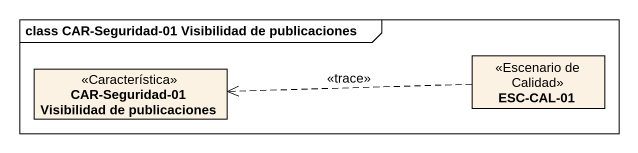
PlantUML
@startuml
mainframe class CAR-Seguridad-01 Visibilidad de publicaciones
hide circle
hide empty members
class "CAR-Seguridad-01 Visibilidad de publicaciones" as CAR_Seguridad_01 <<Característica>>
class "ESC-CAL-01" as ESC_CAL_01 <<Escenario de Calidad>>
ESC_CAL_01 .left.> CAR_Seguridad_01 : <<trace>>
@enduml
